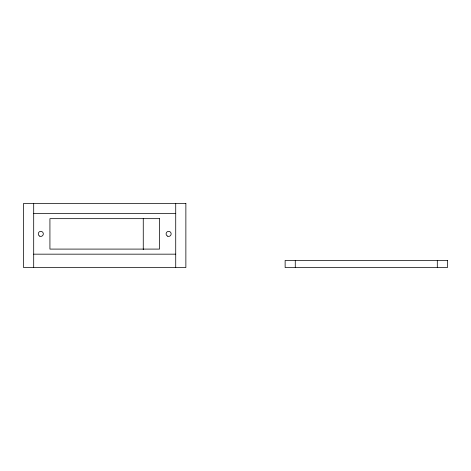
<?xml version="1.0" encoding="UTF-8"?>
<svg xmlns="http://www.w3.org/2000/svg" width="471" height="471" viewBox="0 0 471 471"><rect width="100%" height="100%" fill="white"/><g stroke="black" fill="none" stroke-linecap="round" stroke-linejoin="round"><path stroke-width="0.71" d="M33.694 213.587L175.724 213.587M33.694 254.169L175.724 254.169M437.306 260.457L437.306 267.557M295.276 260.457L295.276 267.557M175.724 203.443L175.724 267.557M143.261 218.491L143.261 249.636M33.694 203.443L33.694 267.557M185.868 203.443L23.55 203.443L23.55 267.557L185.868 267.557L185.868 203.443M159.492 218.662L49.926 218.662L49.926 249.094L159.492 249.094L159.492 218.662M447.45 260.457L285.132 260.457L285.132 267.557L447.45 267.557L447.45 260.457M167.358 236.071A2.538 2.538 0 0 0 171.161 233.875A2.538 2.538 0 0 0 167.358 231.679A2.538 2.538 0 0 0 167.358 236.071M39.529 236.071A2.538 2.538 0 0 0 43.332 233.875A2.538 2.538 0 0 0 39.529 231.679A2.538 2.538 0 0 0 39.529 236.071"/></g></svg>
